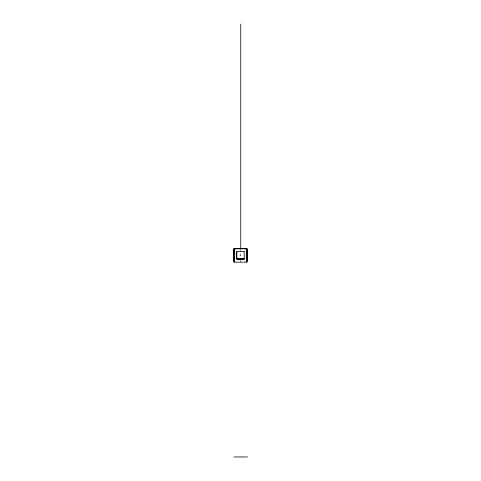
<?xml version="1.0" encoding="UTF-8"?>
<svg xmlns="http://www.w3.org/2000/svg" width="481" height="481" viewBox="0 0 481 481"><rect width="100%" height="100%" fill="white"/><g stroke="black" fill="none" stroke-linecap="round" stroke-linejoin="round"><path stroke-width="0.36" stroke-dasharray="2.4 1.8" d="M239.676 255.651L240.771 255.128M240.771 249.374L240.771 259.139M240.771 259.89L240.771 262.145"/><path stroke-width="0.72" d="M246.585 261.802L246.717 260.967M234.385 248.851L246.585 248.851M244.198 251.563L244.234 259.079L236.736 259.079L236.736 251.581L244.234 251.581M236.766 258.868L244.198 258.868M244.198 258.982L236.766 258.982L236.766 251.563M233.868 456.95L247.505 456.95M240.771 24.05L240.771 248.623M246.981 251.936A38.913 38.913 0 0 1 246.981 258.718M233.982 258.718A38.913 38.913 0 0 1 233.982 251.936M234.091 248.509L233.91 249.639A28.163 19.992 90 0 0 234.091 262.145L246.873 262.145A28.163 19.992 -90 0 0 247.06 249.639L246.873 248.509L234.091 248.509A39.256 39.256 0 0 0 234.091 262.145L234.277 261.015A27.898 19.799 -90 0 0 234.277 249.639L234.091 248.509M246.873 248.509L246.693 249.639A27.898 19.799 90 0 0 246.687 261.021L246.873 262.145A39.256 39.256 0 0 0 246.873 248.509"/></g></svg>
